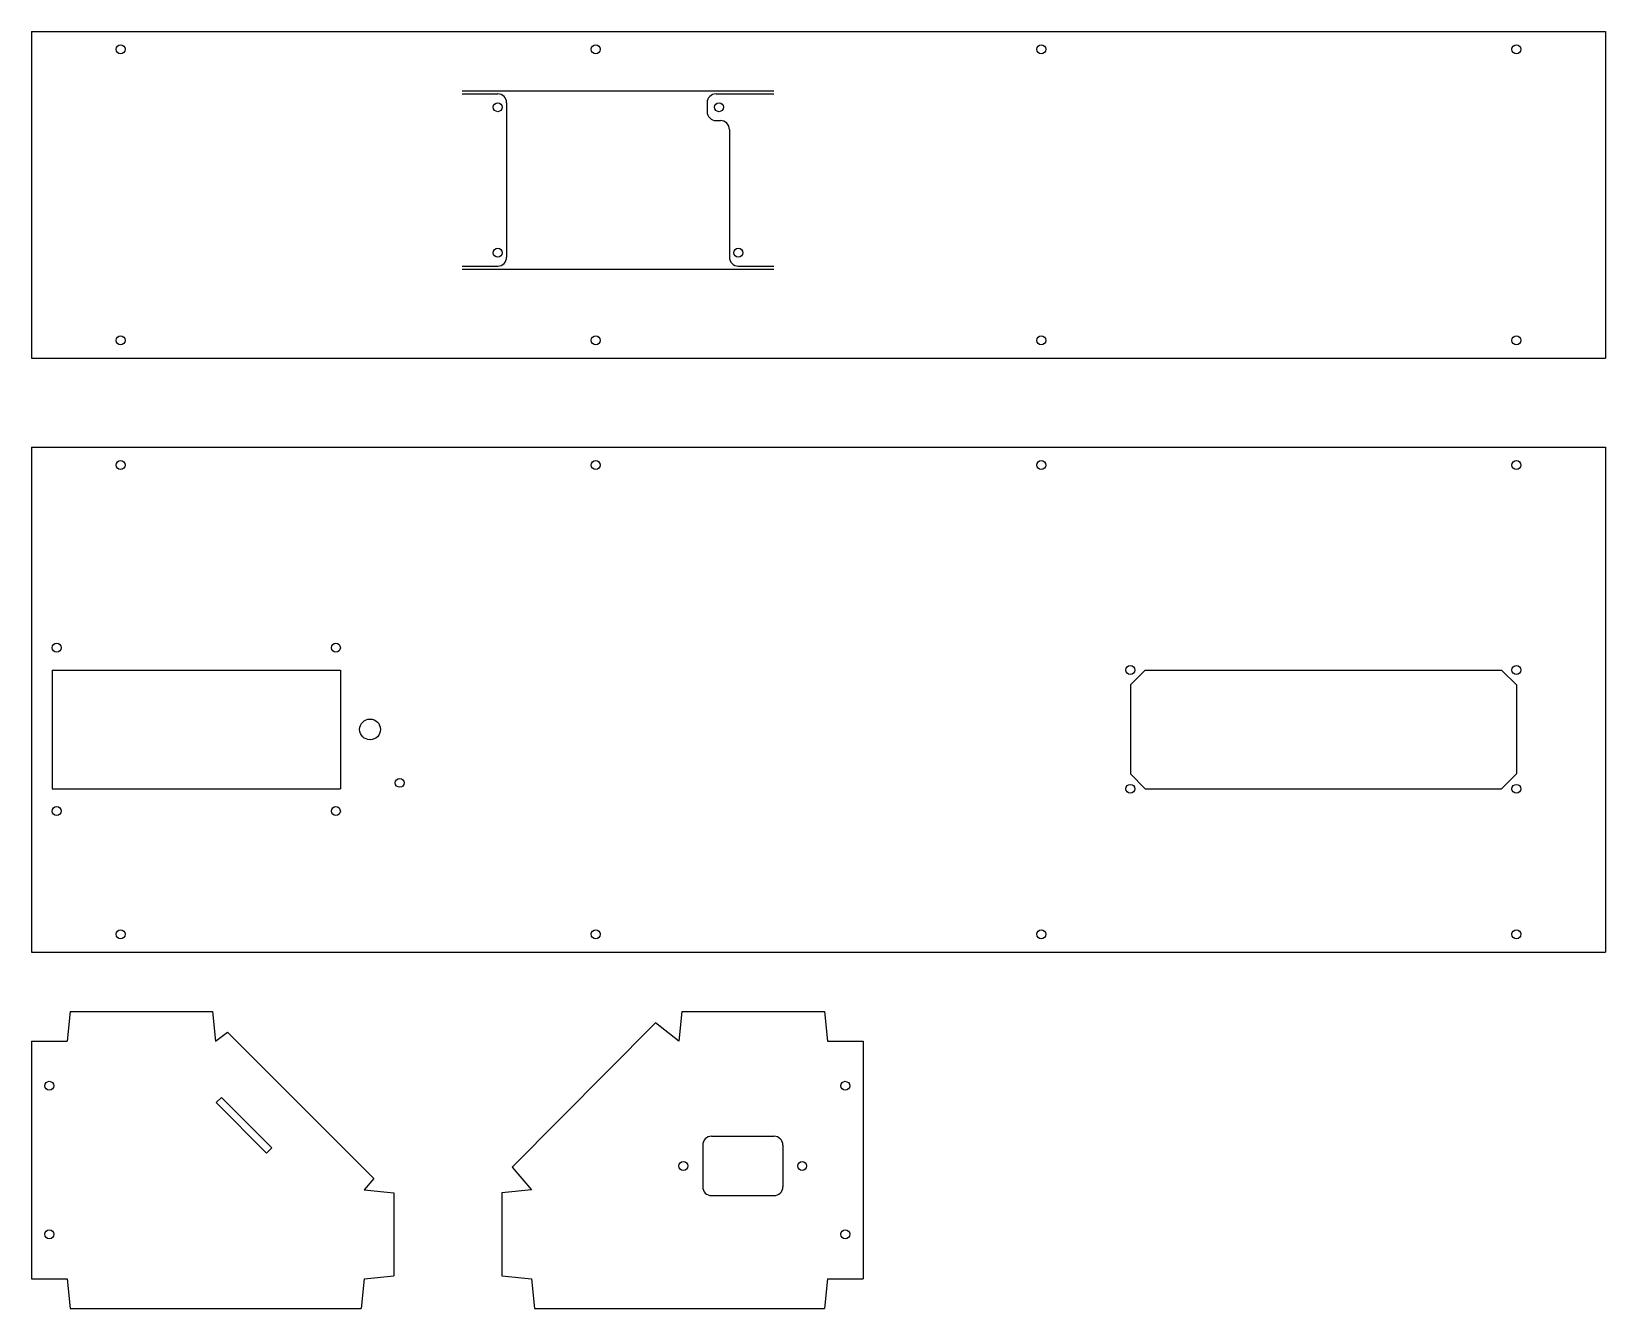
# Model space of a CAD drawing. Extents: x 0 to 530, y -120 to 310.
import ezdxf

# ---------------------------------------------------------------- set-up
doc = ezdxf.new("R2010")
doc.units = 0
doc.header["$LTSCALE"] = 2.5
doc.layers.get('0').update_dxf_attribs({"linetype": 'CONTINUOUS'})

msp = doc.modelspace()

# ---------------------------------------------------------------- linework, layer by layer
at = {"color": 1, "linetype": 'CONTINUOUS'}
for p, q in [((0, 310), (530, 310)), ((0, 310), (0, 200)), ((530, 310), (530, 200)), ((145, 290), (250, 290)), ((145, 289), (157, 289)), ((230.5, 289), (250, 289)), ((160, 286), (160, 234)), ((227.5, 286), (227.5, 283)), ((230.5, 280), (232, 280)), ((235, 277), (235, 234)), ((145, 231), (157, 231)), ((145, 230), (250, 230)), ((238, 231), (250, 231)), ((0, 200), (530, 200)), ((0, 170), (530, 170)), ((0, 170), (0, 0)), ((530, 170), (530, 0)), ((7, 95), (7, 55)), ((7, 95), (104, 95)), ((104, 95), (104, 55)), ((375, 95), (370, 90)), ((375, 95), (495, 95)), ((500, 90), (495, 95)), ((370, 90), (370, 60)), ((500, 90), (500, 60)), ((370, 60), (375, 55)), ((495, 55), (500, 60)), ((7, 55), (104, 55)), ((375, 55), (495, 55)), ((0, 0), (530, 0)), ((13, -20), (12, -30)), ((13, -20), (61, -20)), ((61, -20), (62, -30)), ((219, -20), (218, -30)), ((219, -20), (267, -20)), ((267, -20), (268, -30)), ((210.09, -23.8), (161.88, -72.35)), ((218, -30), (210.09, -23.8)), ((0, -30), (0, -110)), ((0, -30), (12, -30)), ((62, -30), (65.95, -26.9)), ((65.95, -26.9), (115.26, -76.18)), ((268, -30), (280, -30)), ((280, -30), (280, -110)), ((63.97, -48.95), (62.17, -50.68)), ((62.17, -50.68), (79.15, -67.65)), ((63.97, -48.95), (80.95, -65.92)), ((229, -62), (250, -62)), ((80.95, -65.92), (79.15, -67.65)), ((226, -65), (226, -79)), ((253, -65), (253, -79)), ((161.88, -72.35), (168.4, -80)), ((115.26, -76.18), (112, -80)), ((112, -80), (122, -81)), ((122, -81), (122, -109)), ((168.4, -80), (158.4, -81)), ((158.4, -81), (158.4, -109)), ((229, -82), (250, -82)), ((0, -110), (12, -110)), ((12, -110), (13, -120)), ((112, -110), (111, -120)), ((112, -110), (122, -109)), ((158.4, -109), (168.4, -110)), ((168.4, -110), (169.4, -120)), ((268, -110), (267, -120)), ((268, -110), (280, -110)), ((13, -120), (111, -120)), ((169.4, -120), (267, -120))]:
    msp.add_line(p, q, dxfattribs=at)
for centre, radius in [((30, 304), 1.5), ((190, 304), 1.5), ((340, 304), 1.5), ((500, 304), 1.5), ((157, 284.5), 1.5), ((231.5, 284.5), 1.5), ((157, 235.5), 1.5), ((238, 235.5), 1.5), ((30, 206), 1.5), ((190, 206), 1.5), ((340, 206), 1.5), ((500, 206), 1.5), ((30, 164), 1.5), ((190, 164), 1.5), ((340, 164), 1.5), ((500, 164), 1.5), ((8.5, 102.5), 1.5), ((102.5, 102.5), 1.5), ((370, 95), 1.5), ((500, 95), 1.5), ((114, 75), 3.5), ((124, 57), 1.5), ((370, 55), 1.5), ((500, 55), 1.5), ((8.5, 47.5), 1.5), ((102.5, 47.5), 1.5), ((30, 6), 1.5), ((190, 6), 1.5), ((340, 6), 1.5), ((500, 6), 1.5), ((6, -45), 1.5), ((274, -45), 1.5), ((219.5, -72), 1.5), ((259.5, -72), 1.5), ((6, -95), 1.5), ((274, -95), 1.5)]:
    msp.add_circle(centre, radius, dxfattribs=at)
for centre, start, end in [((157, 286), 0, 90), ((230.5, 286), 90, 180), ((230.5, 283), -180, -90), ((232, 277), 0, 90), ((157, 234), -90, 0), ((238, 234), 180, -90), ((229, -65), 90, 180), ((250, -65), 0, 90), ((229, -79), 180, -90), ((250, -79), -90, 0)]:
    msp.add_arc(centre, 3, start, end, dxfattribs=at)

doc.saveas('drawing.dxf')
